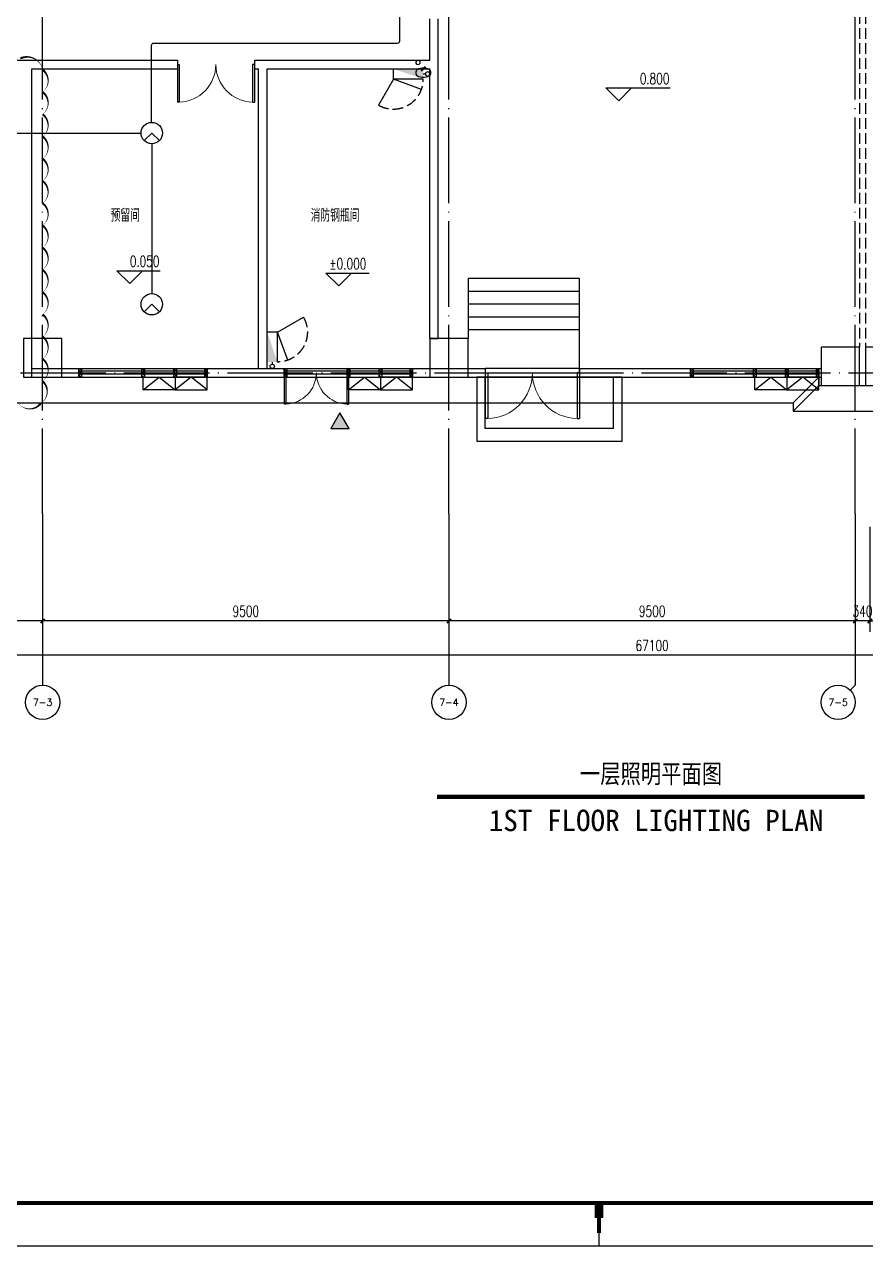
# Model space of a CAD drawing. Extents: x -621157 to 1764546, y -106808 to 741893.
# Drawn here: x 218575 to 238240, y -20416 to 8138 of the extents above; entities that cross this region are included whole.
import ezdxf
from ezdxf.enums import TextEntityAlignment as Align

# ---------------------------------------------------------------- set-up
doc = ezdxf.new("R2010")
doc.units = 0
doc.header["$LTSCALE"] = 1000
doc.header["$MEASUREMENT"] = 0
doc.linetypes.add('XREF-A-101-平面图_t3$0$DASH', pattern=[0.35, 0.25, -0.1])
doc.linetypes.add('XREF-A-101-平面图_t3$0$DOTE', pattern=[2.42, 2, -0.2, 0.02, -0.2])
for name, color, linetype in [('0-底图', 7, 'Continuous'), ('A-DIVISION', 3, 'Continuous'), ('A0-Verital$0$TK-WHITE', 7, 'Continuous'), ('AXIS_TEXT', 7, 'Continuous'), ('EQUIP-照明', 3, 'Continuous'), ('TK-BLUE', 7, 'Continuous'), ('WIRE-照明', 4, 'Continuous'), ('XREF-A-101-平面图_t3$0$A-COLUMN', 8, 'Continuous'), ('XREF-A-101-平面图_t3$0$A-DIM_ELEV', 8, 'Continuous'), ('XREF-A-101-平面图_t3$0$A-DOTE', 8, 'Continuous'), ('XREF-A-101-平面图_t3$0$A-GROUND', 8, 'Continuous'), ('XREF-A-101-平面图_t3$0$A-ROOM-CH', 8, 'Continuous'), ('XREF-A-101-平面图_t3$0$A-STAIR', 8, 'Continuous'), ('XREF-A-101-平面图_t3$0$A-WALL', 8, 'Continuous'), ('XREF-A-101-平面图_t3$0$A-WALL-FILL', 8, 'Continuous'), ('XREF-A-101-平面图_t3$0$A-WINDOW', 8, 'Continuous'), ('XREF-A-101-平面图_t3$0$A-开启符号', 8, 'Continuous'), ('XREF-A-101-平面图_t3$0$AXIS', 8, 'Continuous'), ('XREF-A-101-平面图_t3$0$GROUND', 8, 'Continuous'), ('XREF-A-101-平面图_t3$0$P-EQUIPMENT', 8, 'Continuous'), ('XREF-A-101-平面图_t3$0$PUB_HATCH', 8, 'Continuous'), ('XREF-A-101-平面图_t3$0$PUB_TEXT', 8, 'Continuous'), ('XREF-A-101-平面图_t3$0$水-尺寸', 8, 'Continuous'), ('设备-照明', 3, 'Continuous')]:
    doc.layers.add(name, color=color, linetype=linetype)
doc.layers.add('电-云线', color=6, linetype='Continuous', plot=False)
doc.styles.add('_TCH_LABEL', font='COMPLEX', dxfattribs={"bigfont": 'GBCBIG'})
doc.styles.add('COMPLEX', font='COMPLEX')
doc.styles.add('HL-LD', font='simsun.ttc', dxfattribs={"height": 500})
doc.styles.add('ST64S', font='hl-ld.shx', dxfattribs={"bigfont": 'ST64S.shx'})
doc.styles.get("Standard").update_dxf_attribs({"font": 'romans.shx', "bigfont": 'HZDXC.SHX'})
doc.styles.add('XREF-A-101-平面图_t3$0$-HZDXCROMANS', font='ROMANS.shx', dxfattribs={"bigfont": 'HZDXC.shx'})
doc.styles.add('XREF-A-101-平面图_t3$0$A-AXIS-LABEL', font='COMPLEX', dxfattribs={"bigfont": 'GBCBIG'})
doc.styles.add('XREF-A-101-平面图_t3$0$A-DIM_T3', font='SIMPLEX', dxfattribs={"width": 0.705882, "bigfont": 'GBCBIG'})
doc.styles.add('XREF-A-101-平面图_t3$0$A-STANDARD', font='SIMPLEX', dxfattribs={"bigfont": 'GBCBIG'})
doc.dimstyles.get("Standard").update_dxf_attribs({"dimscale": 100, "dimtxt": 3.5, "dimasz": 1, "dimexe": 2.5, "dimexo": 3, "dimgap": 1.5, "dimtad": 1, "dimdec": 0, "dimzin": 0, "dimdsep": 46, "dimtxsty": 'Standard', "dimblk": 'ARCHTICK', "dimcen": 0.09, "dimadec": 0, "dimazin": 0, "dimtfac": 1, "dimtdec": 0, "dimtix": 1, "dimtmove": 2, "dimatfit": 3, "dimfxl": 0, "dimtolj": 1, "dimtzin": 0, "dimarcsym": 0})
doc.dimstyles.new('XREF-A-101-平面图_t3$0$A-DIM-100', dxfattribs={"dimscale": 100, "dimtxt": 2.55, "dimasz": 1, "dimexe": 2.5, "dimexo": 3, "dimgap": 1, "dimtad": 1, "dimdec": 0, "dimzin": 0, "dimdsep": 46, "dimtxsty": 'XREF-A-101-平面图_t3$0$A-DIM_T3', "dimblk": 'XREF-A-101-平面图_t3$0$_ArchTick', "dimcen": 0.09, "dimclrt": 7, "dimazin": 2, "dimtfac": 1, "dimtdec": 0, "dimtix": 1, "dimtmove": 2, "dimatfit": 3, "dimfxl": 0, "dimtolj": 1, "dimtzin": 0, "dimarcsym": 0})

# ---------------------------------------------------------------- blocks, each defined once
blk = doc.blocks.new('XREF-A-101-平面图_t3$0$_ArchTick')
at = {"color": 0, "linetype": 'ByBlock', "const_width": 0.4}
blk.add_lwpolyline([(-0.5, -0.5), (0.5, 0.5)], dxfattribs=at)
blk = doc.blocks.new('*D25405')
at = {"layer": 'Defpoints', "color": 0}
for p in [(38000, -3300), (38340, -3300), (38000, -5800)]:
    blk.add_point(p, dxfattribs=at)
at = {"layer": 'XREF-A-101-平面图_t3$0$AXIS', "color": 0, "lineweight": -2}
for p, q in [((38000, -3600), (38000, -6050)), ((38340, -3600), (38340, -6050)), ((38000, -5800), (37900, -5800)), ((38340, -5800), (38000, -5800)), ((38340, -5800), (38440, -5800))]:
    blk.add_line(p, q, dxfattribs=at)
at = {"layer": 'XREF-A-101-平面图_t3$0$AXIS', "color": 0, "linetype": 'ByBlock', "lineweight": -2, "xscale": 100, "yscale": 100, "zscale": 100}
blk.add_blockref('XREF-A-101-平面图_t3$0$_ArchTick', (38000, -5800), dxfattribs=at)
at = {"layer": 'XREF-A-101-平面图_t3$0$AXIS', "color": 0, "linetype": 'ByBlock', "lineweight": -2, "xscale": 100, "yscale": 100, "zscale": 100, "rotation": 180}
blk.add_blockref('XREF-A-101-平面图_t3$0$_ArchTick', (38340, -5800), dxfattribs=at)
at = {"layer": 'XREF-A-101-平面图_t3$0$AXIS', "color": 7, "insert": (38170, -5573), "char_height": 255, "attachment_point": 5, "style": 'XREF-A-101-平面图_t3$0$A-DIM_T3'}
blk.add_mtext('\\A1;340', dxfattribs=at)
blk = doc.blocks.new('*D25406')
at = {"layer": 'Defpoints', "color": 0}
for p in [(28500, -3300), (38000, -3300), (28500, -5800)]:
    blk.add_point(p, dxfattribs=at)
at = {"layer": 'XREF-A-101-平面图_t3$0$AXIS', "color": 0, "lineweight": -2}
for p, q in [((28500, -3600), (28500, -6050)), ((38000, -3600), (38000, -6050)), ((38000, -5800), (28500, -5800))]:
    blk.add_line(p, q, dxfattribs=at)
at = {"layer": 'XREF-A-101-平面图_t3$0$AXIS', "color": 0, "linetype": 'ByBlock', "lineweight": -2, "xscale": 100, "yscale": 100, "zscale": 100, "rotation": 180}
blk.add_blockref('XREF-A-101-平面图_t3$0$_ArchTick', (28500, -5800), dxfattribs=at)
at = {"layer": 'XREF-A-101-平面图_t3$0$AXIS', "color": 0, "linetype": 'ByBlock', "lineweight": -2, "xscale": 100, "yscale": 100, "zscale": 100}
blk.add_blockref('XREF-A-101-平面图_t3$0$_ArchTick', (38000, -5800), dxfattribs=at)
at = {"layer": 'XREF-A-101-平面图_t3$0$AXIS', "color": 7, "insert": (33250, -5573), "char_height": 255, "attachment_point": 5, "style": 'XREF-A-101-平面图_t3$0$A-DIM_T3'}
blk.add_mtext('\\A1;9500', dxfattribs=at)
blk = doc.blocks.new('*D25407')
at = {"layer": 'Defpoints', "color": 0}
for p in [(19000, -3300), (28500, -3300), (19000, -5800)]:
    blk.add_point(p, dxfattribs=at)
at = {"layer": 'XREF-A-101-平面图_t3$0$AXIS', "color": 0, "lineweight": -2}
for p, q in [((19000, -3600), (19000, -6050)), ((28500, -3600), (28500, -6050)), ((28500, -5800), (19000, -5800))]:
    blk.add_line(p, q, dxfattribs=at)
at = {"layer": 'XREF-A-101-平面图_t3$0$AXIS', "color": 0, "linetype": 'ByBlock', "lineweight": -2, "xscale": 100, "yscale": 100, "zscale": 100, "rotation": 180}
blk.add_blockref('XREF-A-101-平面图_t3$0$_ArchTick', (19000, -5800), dxfattribs=at)
at = {"layer": 'XREF-A-101-平面图_t3$0$AXIS', "color": 0, "linetype": 'ByBlock', "lineweight": -2, "xscale": 100, "yscale": 100, "zscale": 100}
blk.add_blockref('XREF-A-101-平面图_t3$0$_ArchTick', (28500, -5800), dxfattribs=at)
at = {"layer": 'XREF-A-101-平面图_t3$0$AXIS', "color": 7, "insert": (23750, -5573), "char_height": 255, "attachment_point": 5, "style": 'XREF-A-101-平面图_t3$0$A-DIM_T3'}
blk.add_mtext('\\A1;9500', dxfattribs=at)
blk = doc.blocks.new('*D25408')
at = {"layer": 'Defpoints', "color": 0}
for p in [(9500, -3300), (19000, -3300), (9500, -5800)]:
    blk.add_point(p, dxfattribs=at)
at = {"layer": 'XREF-A-101-平面图_t3$0$AXIS', "color": 0, "lineweight": -2}
for p, q in [((9500, -3600), (9500, -6050)), ((19000, -3600), (19000, -6050)), ((19000, -5800), (9500, -5800))]:
    blk.add_line(p, q, dxfattribs=at)
at = {"layer": 'XREF-A-101-平面图_t3$0$AXIS', "color": 0, "linetype": 'ByBlock', "lineweight": -2, "xscale": 100, "yscale": 100, "zscale": 100, "rotation": 180}
blk.add_blockref('XREF-A-101-平面图_t3$0$_ArchTick', (9500, -5800), dxfattribs=at)
at = {"layer": 'XREF-A-101-平面图_t3$0$AXIS', "color": 0, "linetype": 'ByBlock', "lineweight": -2, "xscale": 100, "yscale": 100, "zscale": 100}
blk.add_blockref('XREF-A-101-平面图_t3$0$_ArchTick', (19000, -5800), dxfattribs=at)
at = {"layer": 'XREF-A-101-平面图_t3$0$AXIS', "color": 7, "insert": (14250, -5573), "char_height": 255, "attachment_point": 5, "style": 'XREF-A-101-平面图_t3$0$A-DIM_T3'}
blk.add_mtext('\\A1;9500', dxfattribs=at)
blk = doc.blocks.new('_AXISO')
blk.add_circle((0, 0), 0.5)
at = {"layer": 'AXIS_TEXT', "style": 'COMPLEX'}
blk.add_attdef('A', text='', height=0.56, dxfattribs=at).set_placement((-0.25, -0.28), (0.25, -0.28), align=Align.FIT)
blk = doc.blocks.new('*D25421')
at = {"layer": 'Defpoints', "color": 0}
for p in [(-300, -3300), (66800, -3300), (-300, -6600)]:
    blk.add_point(p, dxfattribs=at)
at = {"layer": 'XREF-A-101-平面图_t3$0$AXIS', "color": 0, "lineweight": -2}
for p, q in [((-300, -3600), (-300, -6850)), ((66800, -3600), (66800, -6850)), ((66800, -6600), (-300, -6600))]:
    blk.add_line(p, q, dxfattribs=at)
at = {"layer": 'XREF-A-101-平面图_t3$0$AXIS', "color": 0, "linetype": 'ByBlock', "lineweight": -2, "xscale": 100, "yscale": 100, "zscale": 100, "rotation": 180}
blk.add_blockref('XREF-A-101-平面图_t3$0$_ArchTick', (-300, -6600), dxfattribs=at)
at = {"layer": 'XREF-A-101-平面图_t3$0$AXIS', "color": 0, "linetype": 'ByBlock', "lineweight": -2, "xscale": 100, "yscale": 100, "zscale": 100}
blk.add_blockref('XREF-A-101-平面图_t3$0$_ArchTick', (66800, -6600), dxfattribs=at)
at = {"layer": 'XREF-A-101-平面图_t3$0$AXIS', "color": 7, "insert": (33250, -6373), "char_height": 255, "attachment_point": 5, "style": 'XREF-A-101-平面图_t3$0$A-DIM_T3'}
blk.add_mtext('\\A1;67100', dxfattribs=at)
blk = doc.blocks.new('XREF-A-101-平面图_t3$0$G$C869EB286')
at = {"layer": 'XREF-A-101-平面图_t3$0$A-WINDOW'}
h = blk.add_hatch(dxfattribs=at)
h.set_pattern_fill('ANSI31', color=256, scale=25)
h.set_pattern_definition([(45, (-143.957, -89940), (-28.0633, 28.0633), [])])
h.paths.add_polyline_path([(0, 60), (200, 60), (200, 0), (0, 0)])
blk.add_lwpolyline([(0, 60), (200, 60), (200, 0), (0, 0)], close=True, dxfattribs=at)
blk = doc.blocks.new('XREF-A-101-平面图_t3$0$柱网1F')
at = {"layer": 'XREF-A-101-平面图_t3$0$A-COLUMN'}
for points in [[(18550, -39200), (18550, -40100), (19450, -40100), (19450, -39200)], [(28050, -39200), (28050, -40100), (28950, -40100), (28950, -39200)], [(37200, -39400), (37200, -40300), (38100, -40300), (38100, -39400)], [(38240, -39400), (38240, -40300), (39140, -40300), (39140, -39400)]]:
    blk.add_lwpolyline(points, close=True, dxfattribs=at)
blk = doc.blocks.new('XREF-A-101-平面图_t3$0$ROOM')
at = {"layer": 'XREF-A-101-平面图_t3$0$A-ROOM-CH', "style": 'XREF-A-101-平面图_t3$0$-HZDXCROMANS', "width": 0.6}
for tag, p in [('中文房间名称', (0, -1000)), ('英文房间名称', (0, -1500))]:
    blk.add_attdef(tag, text='', height=300, dxfattribs=at).set_placement(p, align=Align.CENTER)
blk = doc.blocks.new('_ArchTick')
at = {"color": 0, "linetype": 'ByBlock', "const_width": 0.4}
blk.add_lwpolyline([(-0.5, -0.5), (0.5, 0.5)], dxfattribs=at)
blk = doc.blocks.new('*D25423')
at = {"layer": 'Defpoints', "color": 0}
blk.add_point((0, 0), dxfattribs=at)
blk.add_point((0, 0), dxfattribs=at)
blk.add_point((0, 0), dxfattribs=at)
blk.add_point((0, 0), dxfattribs=at)
at = {"layer": 'XREF-A-101-平面图_t3$0$水-尺寸', "color": 0, "linetype": 'ByBlock', "lineweight": -2}
blk.add_line((0, 300), (0, 250), dxfattribs=at)
blk.add_line((0, 300), (0, 250), dxfattribs=at)
blk.add_arc((0, 0), 0, 180, 180, dxfattribs=at)
at = {"layer": 'XREF-A-101-平面图_t3$0$水-尺寸', "color": 0, "linetype": 'ByBlock', "lineweight": -2, "xscale": 100, "yscale": 100, "zscale": 100}
for rotation in [90, 90.00000000000001]:
    blk.add_blockref('_ArchTick', (0, 0), dxfattribs=dict(at, rotation=rotation))
at = {"layer": 'XREF-A-101-平面图_t3$0$水-尺寸', "color": 0, "insert": (0, 0), "char_height": 350, "attachment_point": 5}
blk.add_mtext('\\A1;0%%d', dxfattribs=at)
blk = doc.blocks.new('XREF-A-101-平面图_t3$0$bz1')
at = {"layer": 'XREF-A-101-平面图_t3$0$PUB_HATCH'}
h = blk.add_hatch(color=1, dxfattribs=at)
h.dxf.hatch_style = 1
h.paths.add_polyline_path([(4866032, -641203), (4865818, -641573), (4866245, -641573)])
at = {"layer": 'XREF-A-101-平面图_t3$0$PUB_TEXT', "color": 1}
blk.add_lwpolyline([(4866032, -641203), (4865818, -641573), (4866245, -641573)], close=True, dxfattribs=at)
blk = doc.blocks.new('XREF-A-101-平面图_t3$0$G$C34B60025')
blk.add_blockref('XREF-A-101-平面图_t3$0$bz1', (-4840181, 500368))
blk = doc.blocks.new('XREF-A-101-平面图_t3$0$WINDOW2DLIB$SYSLIB$00000001')
at = {"color": 0}
for points in [[(-0.5, 0.5), (-0.5, -0.5)], [(-0.5, 0.5), (0.5, 0.5)], [(0.5, -0.5), (0.5, 0.5)], [(0.5, 0.1667), (-0.5, 0.1667)], [(0.5, -0.1667), (-0.5, -0.1667)], [(-0.5, -0.5), (0.5, -0.5)]]:
    blk.add_lwpolyline(points, dxfattribs=at)
blk = doc.blocks.new('XREF-A-101-平面图_t3$0$DOOR2DLIB$SYSLIB$00000108')
at = {"color": 0}
for p, q in [((-0.5, 0), (-0.5, 0.4875)), ((-0.475, 0.4875), (-0.5, 0.4875)), ((-0.475, 0), (-0.475, 0.4875)), ((0.475, 0), (0.475, 0.4875)), ((0.475, 0.4875), (0.5, 0.4875)), ((0.5, 0), (0.5, 0.4875)), ((-0.5, 0), (-0.475, 0)), ((0.5, 0), (0.475, 0))]:
    blk.add_line(p, q, dxfattribs=at)
at = {"color": 0, "lineweight": 13}
for centre, start, end in [((-0.4875, 0), 0, 88.53072), ((0.4875, 0), 91.46928, 180)]:
    blk.add_arc(centre, 0.4875, start, end, dxfattribs=at)
blk = doc.blocks.new('A0-Verital$0$A$C53BD7355')
at = {"layer": 'A0-Verital$0$TK-WHITE'}
for points, const_width in [([(29650, 1000), (29650, 650)], 200), ([(29650, 1000), (29650, 300)], 100), ([(29650, 0), (29650, 1000)], 35)]:
    blk.add_lwpolyline(points, dxfattribs=dict(at, const_width=const_width))
blk = doc.blocks.new('A0-Verital')
blk.add_lwpolyline([(118900, 84100), (0, 84100), (0, 0), (118900, 0)], close=True)
at = {"const_width": 100}
blk.add_lwpolyline([(2500, 83100), (117900, 83100), (117900, 1000), (2500, 1000)], close=True, dxfattribs=at)
blk.add_blockref('A0-Verital$0$A$C53BD7355', (29800, 0))
blk = doc.blocks.new('TITLE')
at = {"layer": 'A-DIVISION', "const_width": 100}
blk.add_lwpolyline([(-5000, 0), (5000, 0)], dxfattribs=at)
at = {"layer": 'TK-BLUE'}
for tag, height, style, p in [('TITLE1', 700, 'ST64S', (117, 275)), ('TITLE2', 500, 'HL-LD', (80, -798))]:
    blk.add_attdef(tag, text='', height=height, dxfattribs=dict(at, style=style)).set_placement(p, align=Align.CENTER)
at = {"layer": 'TK-BLUE', "style": 'HL-LD'}
blk.add_attdef('SCALE', (5165, -185), '', height=500, dxfattribs=at)
blk = doc.blocks.new('HC002569125682')
at = {"layer": 'EQUIP-照明', "color": 0}
for q in [(-1.77, -1.77), (1.77, -1.77)]:
    blk.add_line((0, 0), q, dxfattribs=at)
blk.add_circle((0, 0), 2.5, dxfattribs=at)
at = {"color": 0, "width": 0.7}
blk.add_attdef('PSFHATT', (2.52, -2.5), '', height=0.025, dxfattribs=at)
at = {"layer": 'EQUIP-照明', "color": 0, "style": '_TCH_LABEL', "flags": 9}
blk.add_attdef('A', (0, 0), '', height=0.0001, dxfattribs=at)
blk = doc.blocks.new('XREF-A-101-平面图_t3$0$轴网')
at = {"layer": 'XREF-A-101-平面图_t3$0$A-DOTE', "linetype": 'XREF-A-101-平面图_t3$0$DOTE'}
for p, q in [((19000, -3300), (19000, 43300)), ((28500, -3300), (28500, 43300)), ((38000, -3300), (38000, 43300)), ((-3300, 0), (69800, 0))]:
    blk.add_line(p, q, dxfattribs=at)
at = {"layer": 'XREF-A-101-平面图_t3$0$AXIS'}
for p, q in [((19000, -3300), (19000, -7300)), ((28500, -3300), (28500, -7300)), ((38000, -3300), (38000, -7300)), ((38000, -7300), (37882.8, -7417.2))]:
    blk.add_line(p, q, dxfattribs=at)
ref = blk.add_blockref('_AXISO', (19000, -7700), dxfattribs=dict(at, xscale=800, yscale=800, zscale=800))
ref.add_attrib('A', '7-3', dxfattribs={"color": 7, "height": 168.54, "style": 'XREF-A-101-平面图_t3$0$A-AXIS-LABEL', "width": 0.933333}).set_placement((18775.3, -7784.3), (19224.7, -7784.3), align=Align.FIT)
ref = blk.add_blockref('_AXISO', (28500, -7700), dxfattribs=dict(at, xscale=800, yscale=800, zscale=800))
ref.add_attrib('A', '7-4', dxfattribs={"color": 7, "height": 163.41, "style": 'XREF-A-101-平面图_t3$0$A-AXIS-LABEL', "width": 0.935484}).set_placement((28274.3, -7781.7), (28725.7, -7781.7), align=Align.FIT)
ref = blk.add_blockref('_AXISO', (37600, -7700), dxfattribs=dict(at, xscale=800, yscale=800, zscale=800))
ref.add_attrib('A', '7-5', dxfattribs={"color": 7, "height": 168.54, "style": 'XREF-A-101-平面图_t3$0$A-AXIS-LABEL', "width": 0.933333}).set_placement((37375.3, -7784.3), (37824.7, -7784.3), align=Align.FIT)
for p1, p2, distance, picture, middle in [((66800, -3300), (-300, -3300), 3300, '*D25421', (33250, -6372.5)), ((19000, -3300), (9500, -3300), 2500, '*D25408', (14250, -5572.5)), ((28500, -3300), (19000, -3300), 2500, '*D25407', (23750, -5572.5)), ((38000, -3300), (28500, -3300), 2500, '*D25406', (33250, -5572.5)), ((38340, -3300), (38000, -3300), 2500, '*D25405', (38170, -5572.5))]:
    dim = blk.add_aligned_dim(p1=p1, p2=p2, distance=distance, dimstyle='XREF-A-101-平面图_t3$0$A-DIM-100', dxfattribs=at)
    dim.commit()
    dim.dimension.update_dxf_attribs({"geometry": picture, "text_midpoint": middle})
blk = doc.blocks.new('XREF-A-101-平面图_t3$0$单出口消火栓新')
for p, q in [((-240, 700), (-846.2, 1050)), ((-479.4, 42.2), (-240, 700)), ((-240, 0), (-240, 700)), ((-240, 700), (0, 700))]:
    blk.add_line(p, q)
at = {"color": 0, "linetype": 'XREF-A-101-平面图_t3$0$DASH'}
blk.add_arc((-240, 700), 700, 150, 270, dxfattribs=at)
blk.add_solid([(-240, 0), (0, 0), (0, 700)])
at = {"layer": 'XREF-A-101-平面图_t3$0$水-尺寸', "linetype": 'ByBlock'}
dim = blk.add_angular_dim_3p(base=(0, 0), center=(0, 0), p1=(0, 0), p2=(0, 0), dimstyle='Standard', dxfattribs=at)
dim.commit()
dim.dimension.update_dxf_attribs({"geometry": '*D25423', "text_midpoint": (0, 0)})
blk = doc.blocks.new('*U25256')
at = {"layer": 'XREF-A-101-平面图_t3$0$P-EQUIPMENT', "color": 10}
blk.add_line((0, 120), (50, 120), dxfattribs=at)
at = {"layer": 'XREF-A-101-平面图_t3$0$P-EQUIPMENT'}
blk.add_circle((100, 120), 50, dxfattribs=at)
at = {"layer": 'XREF-A-101-平面图_t3$0$P-EQUIPMENT', "xscale": -1, "rotation": 90}
blk.add_blockref('XREF-A-101-平面图_t3$0$单出口消火栓新', (0, 0), dxfattribs=at)
blk = doc.blocks.new('XREF-A-101-平面图_t3$0$G$C156FCA62')
at = {"layer": 'XREF-A-101-平面图_t3$0$P-EQUIPMENT', "xscale": -1, "rotation": 180}
blk.add_blockref('*U25256', (27900, 7100), dxfattribs=at)
at = {"layer": 'XREF-A-101-平面图_t3$0$P-EQUIPMENT', "rotation": 270}
blk.add_blockref('*U25256', (24250, 250), dxfattribs=at)
blk = doc.blocks.new('*U25374')
at = {"layer": 'XREF-A-101-平面图_t3$0$P-EQUIPMENT', "color": 10}
blk.add_line((0, 120), (50, 120), dxfattribs=at)
at = {"layer": 'XREF-A-101-平面图_t3$0$P-EQUIPMENT'}
blk.add_circle((100, 120), 50, dxfattribs=at)
at = {"layer": 'XREF-A-101-平面图_t3$0$P-EQUIPMENT', "xscale": -1, "rotation": 90}
blk.add_blockref('XREF-A-101-平面图_t3$0$单出口消火栓新', (0, 0), dxfattribs=at)
blk = doc.blocks.new('XREF-A-101-平面图_t3$0$G$C646F86AA')
at = {"layer": 'XREF-A-101-平面图_t3$0$P-EQUIPMENT', "xscale": -1, "rotation": 180}
blk.add_blockref('*U25374', (27900, 7100), dxfattribs=at)
at = {"layer": 'XREF-A-101-平面图_t3$0$P-EQUIPMENT', "rotation": 270}
blk.add_blockref('*U25374', (24250, 250), dxfattribs=at)
blk = doc.blocks.new('XREF-A-101-平面图_t3')
at = {"layer": 'XREF-A-101-平面图_t3$0$A-DIM_ELEV'}
for p, q in [((232470, 6353), (232170, 6653)), ((232170, 6653), (233670, 6653)), ((232470, 6353), (232770, 6653)), ((221036, 2084), (220736, 2384)), ((220736, 2384), (221748, 2384)), ((221036, 2084), (221336, 2384)), ((225924, 2028), (225624, 2328)), ((225624, 2328), (226637, 2328)), ((225924, 2028), (226224, 2328))]:
    blk.add_line(p, q, dxfattribs=at)
at = {"layer": 'XREF-A-101-平面图_t3$0$A-GROUND', "linetype": 'XREF-A-101-平面图_t3$0$DASH'}
for points in [[(238100, 39200), (238100, 600)], [(238240, 39200), (238240, 600)]]:
    blk.add_lwpolyline(points, dxfattribs=at)
at = {"layer": 'XREF-A-101-平面图_t3$0$A-GROUND'}
blk.add_lwpolyline([(232550, -1600), (232550, -100), (229150, -100), (229150, -1600)], close=True, dxfattribs=at)
for points in [[(229350, -1300), (229350, -100)], [(232350, -1300), (232350, -100)], [(232350, -1300), (229350, -1300)]]:
    blk.add_lwpolyline(points, dxfattribs=at)
at = {"layer": 'XREF-A-101-平面图_t3$0$A-STAIR'}
for points in [[(231550, 100), (231550, 2200), (228950, 2200)], [(228950, 2200), (228950, 800)], [(231550, 2200), (228950, 2200)], [(231550, 1900), (228950, 1900)], [(231550, 1600), (228950, 1600)], [(231550, 1300), (228950, 1300)], [(231550, 1000), (228950, 1000)]]:
    blk.add_lwpolyline(points, dxfattribs=at)
at = {"layer": 'XREF-A-101-平面图_t3$0$A-WALL'}
for p, q in [((228050, 7300), (228050, 8270)), ((228250, 7200), (228250, 8270)), ((217250, 7300), (218650, 7300)), ((218650, 7300), (222150, 7300)), ((223950, 7300), (224150, 7300)), ((224150, 7300), (228050, 7300)), ((228250, 800), (228250, 7200)), ((218750, -100), (218750, 7100)), ((218750, 7100), (222150, 7100)), ((223950, 7100), (224050, 7100)), ((224050, 100), (224050, 7100)), ((224250, 100), (224250, 7100)), ((224250, 7100), (228050, 7100)), ((228050, 800), (228050, 7100)), ((228050, 800), (228250, 800)), ((224050, 100), (224250, 100)), ((218550, -100), (218750, -100))]:
    blk.add_line(p, q, dxfattribs=at)
for points in [[(222150, 7300), (222150, 7100)], [(223950, 7300), (223950, 7100)]]:
    blk.add_lwpolyline(points, dxfattribs=at)
at = {"layer": 'XREF-A-101-平面图_t3$0$A-WALL-FILL', "color": 171}
for p, q in [((218750, 100), (219850, 100)), ((222850, 100), (224650, 100)), ((226150, 100), (229350, 100)), ((231550, 100), (234150, 100)), ((237150, 100), (237200, 100)), ((237200, 100), (237200, -100)), ((218750, -100), (219850, -100)), ((222850, -100), (224650, -100)), ((226150, -100), (229350, -100)), ((231550, -100), (234150, -100)), ((237150, -100), (237200, -100))]:
    blk.add_line(p, q, dxfattribs=at)
for points in [[(219850, 100), (219850, -100)], [(222850, 100), (222850, -100)], [(224650, 100), (224650, -100)], [(226150, 100), (226150, -100)], [(229350, 100), (229350, -100)], [(231550, 100), (231550, -100)], [(234150, 100), (234150, -100)], [(237150, 100), (237150, -100)]]:
    blk.add_lwpolyline(points, dxfattribs=at)
at = {"layer": 'XREF-A-101-平面图_t3$0$A-WINDOW'}
blk.add_line((224650, 100), (226150, 100), dxfattribs=at)
blk.add_lwpolyline([(229350, 0), (231550, 0), (231550, 100), (229350, 100)], close=True, dxfattribs=at)
at = {"layer": 'XREF-A-101-平面图_t3$0$A-开启符号', "linetype": 'Continuous'}
for points in [[(221350, -400), (221350, -100), (222100, -100), (222100, -400)], [(222850, -400), (222850, -100), (222100, -100), (222100, -400)], [(226150, -400), (226150, -100), (226900, -100), (226900, -400)], [(227650, -400), (227650, -100), (226900, -100), (226900, -400)], [(235650, -400), (235650, -100), (236400, -100), (236400, -400)], [(237150, -400), (237150, -100), (236400, -100), (236400, -400)]]:
    blk.add_lwpolyline(points, close=True, dxfattribs=at)
for points in [[(221350, -400), (221725, -100), (222100, -400)], [(222850, -400), (222475, -100), (222100, -400)], [(226150, -400), (226525, -100), (226900, -400)], [(227650, -400), (227275, -100), (226900, -400)], [(235650, -400), (236025, -100), (236400, -400)], [(237150, -400), (236775, -100), (236400, -400)]]:
    blk.add_lwpolyline(points, dxfattribs=at)
at = {"layer": 'XREF-A-101-平面图_t3$0$GROUND'}
for p, q in [((219450, -100), (228050, -100)), ((228950, -100), (237150, -100)), ((237150, -100), (236550, -700)), ((237150, -100), (237150, -300)), ((237150, -300), (236550, -900)), ((237150, -300), (237200, -300)), ((238100, -300), (238240, -300)), ((218150, -700), (236550, -700)), ((236550, -700), (236550, -900)), ((236550, -900), (250300, -900))]:
    blk.add_line(p, q, dxfattribs=at)
for name, p in [('XREF-A-101-平面图_t3$0$G$C156FCA62', (200000, 0)), ('XREF-A-101-平面图_t3$0$G$C646F86AA', (200000, 0)), ('XREF-A-101-平面图_t3$0$G$C646F86AA', (200000, 0)), ('XREF-A-101-平面图_t3$0$G$C34B60025', (200100, 139900))]:
    blk.add_blockref(name, p)
at = {"layer": 'XREF-A-101-平面图_t3$0$A-COLUMN'}
blk.add_blockref('XREF-A-101-平面图_t3$0$柱网1F', (200000, 40000), dxfattribs=at)
at = {"layer": 'XREF-A-101-平面图_t3$0$A-DOTE'}
blk.add_blockref('XREF-A-101-平面图_t3$0$轴网', (200000, 0), dxfattribs=at)
at = {"layer": 'XREF-A-101-平面图_t3$0$A-ROOM-CH'}
ref = blk.add_blockref('XREF-A-101-平面图_t3$0$ROOM', (220932, 4527), dxfattribs=at)
ref.add_attrib('中文房间名称', '预留间', dxfattribs={"height": 300, "style": 'XREF-A-101-平面图_t3$0$-HZDXCROMANS', "width": 0.8}).set_placement((220932, 3527), align=Align.CENTER)
ref = blk.add_blockref('XREF-A-101-平面图_t3$0$ROOM', (225838, 4527), dxfattribs=at)
ref.add_attrib('中文房间名称', '消防钢瓶间', dxfattribs={"height": 300, "style": 'XREF-A-101-平面图_t3$0$-HZDXCROMANS', "width": 0.8}).set_placement((225838, 3527), align=Align.CENTER)
at = {"layer": 'XREF-A-101-平面图_t3$0$A-WINDOW'}
for name, p, xscale, yscale, zscale in [('XREF-A-101-平面图_t3$0$DOOR2DLIB$SYSLIB$00000108', (223050, 7200), 1800, -1800, 1800), ('XREF-A-101-平面图_t3$0$WINDOW2DLIB$SYSLIB$00000001', (221350, 0), 2999.999999998645, 200, 2999.999999998645), ('XREF-A-101-平面图_t3$0$WINDOW2DLIB$SYSLIB$00000001', (226150, 0), 2999.999999998645, 200, 2999.999999998645), ('XREF-A-101-平面图_t3$0$DOOR2DLIB$SYSLIB$00000108', (225400, 0), 1500, -1500, 1500), ('XREF-A-101-平面图_t3$0$DOOR2DLIB$SYSLIB$00000108', (230450, 0), 2200, -2200, 2200), ('XREF-A-101-平面图_t3$0$WINDOW2DLIB$SYSLIB$00000001', (235650, 0), 2999.999999998645, 200, 2999.999999998645)]:
    blk.add_blockref(name, p, dxfattribs=dict(at, xscale=xscale, yscale=yscale, zscale=zscale))
at = {"layer": 'XREF-A-101-平面图_t3$0$A-WINDOW', "rotation": 270}
for p in [(219850, 100), (221320, 100), (222070, 100), (222790, 100), (224650, 100), (226120, 100), (226870, 100), (227590, 100), (234150, 100), (235620, 100), (236370, 100), (237090, 100)]:
    blk.add_blockref('XREF-A-101-平面图_t3$0$G$C869EB286', p, dxfattribs=at)
at = {"layer": 'XREF-A-101-平面图_t3$0$A-DIM_ELEV', "color": 7, "style": 'XREF-A-101-平面图_t3$0$A-STANDARD', "width": 0.705882}
for s, p in [('0.800', (232960, 6743)), ('0.050', (221038, 2474)), ('%%P0.000', (225704, 2418))]:
    blk.add_text(s, height=255, dxfattribs=at).set_placement(p)

msp = doc.modelspace()

# ---------------------------------------------------------------- block references
at = {"layer": '0-底图'}
msp.add_blockref('XREF-A-101-平面图_t3', (0, 0), dxfattribs=at)
at = {"layer": 'A-DIVISION'}
ref = msp.add_blockref('TITLE', (233217, -9912, 10000), dxfattribs=at)
ref.add_attrib('TITLE1', '一层照明平面图', dxfattribs={"layer": '0', "height": 500, "style": 'ST64S'}).set_placement((233224, -9637, 10000), align=Align.CENTER)
ref.add_attrib('TITLE2', '1ST FLOOR LIGHTING PLAN', dxfattribs={"layer": '0', "height": 500, "style": 'HL-LD'}).set_placement((233342, -10710, 10000), align=Align.CENTER)
ref.add_attrib('SCALE', '1:100', (238382, -10097, 10000), dxfattribs={"layer": '0', "height": 500, "style": 'HL-LD'})

# ---------------------------------------------------------------- next in the draw order: linework, layer by layer
at = {"layer": 'WIRE-照明'}
msp.add_lwpolyline([(221547, 5850), (221547, 7651, -0.414214), (221597, 7701), (227300, 7701, 0.414214), (227350, 7751), (227350, 27454)], format="xyb", dxfattribs=at)
for points in [[(216600, 5600), (221303, 5600)], [(221553, 5350), (221553, 1850)]]:
    msp.add_lwpolyline(points, dxfattribs=at)
at = {"layer": '电-云线'}
msp.add_lwpolyline([(218436, -716, 0, 50, 0.498582), (218956, -716, 0, 50, 0.498582), (219000, -197, 0, 50, 0.498582), (219000, 323, 0, 50, 0.498582), (219000, 843, 0, 50, 0.498582), (219000, 1362, 0, 50, 0.498582), (219000, 1882, 0, 50, 0.498582), (219000, 2401, 0, 50, 0.498582), (219000, 2921, 0, 50, 0.498582), (219000, 3440, 0, 50, 0.498582), (219000, 3960, 0, 50, 0.498582), (219000, 4480, 0, 50, 0.498582), (219000, 4999, 0, 50, 0.498582), (219000, 5519, 0, 50, 0.498582), (219000, 6038, 0, 50, 0.498582), (219000, 6558, 0, 50, 0.498582), (219000, 7078, 0, 50, 0.498582), (218480, 7342, 0, 50, 0.498582)], format="xyseb", dxfattribs=at)

# ---------------------------------------------------------------- next in the draw order: block references
msp.add_blockref('A0-Verital', (172558, -20399))
at = {"layer": '设备-照明', "xscale": 100, "yscale": 100, "zscale": 100}
for p in [(221553, 5600), (221553, 1600)]:
    msp.add_blockref('HC002569125682', p, dxfattribs=at)

doc.saveas('drawing.dxf')
